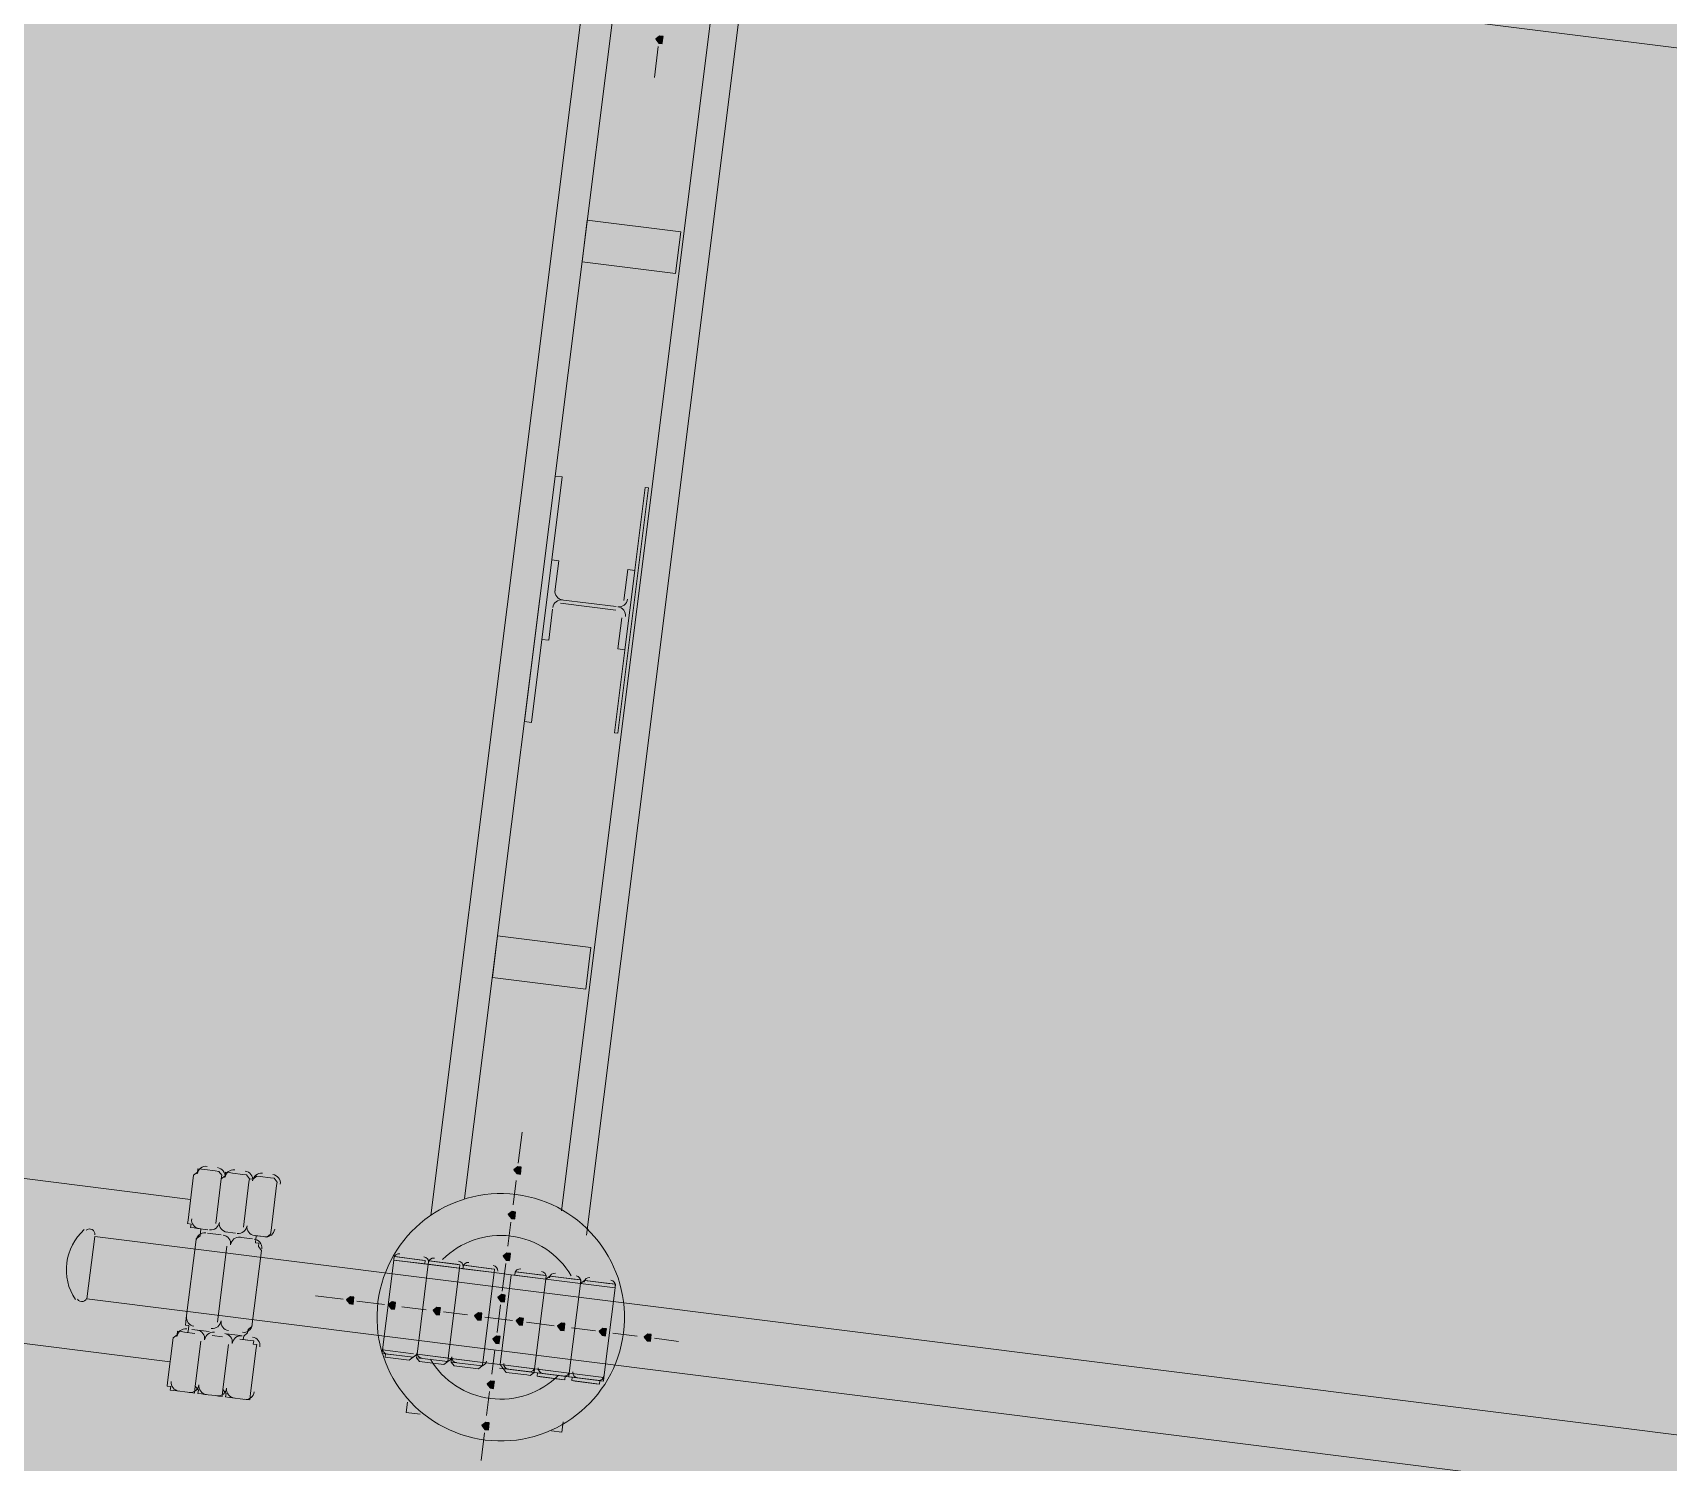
# Model space of a CAD drawing. Header units: metres. Extents: x -4 to 509425, y 7549 to 4732445.
# Drawn here: x 475974.693 to 475978.666, y 4719750.157 to 4719753.631 of the extents above; entities that cross this region are included whole.
import ezdxf

# ---------------------------------------------------------------- set-up
doc = ezdxf.new("R2010")
doc.units = ezdxf.units.M
doc.header["$LTSCALE"] = 0.01
doc.header["$MEASUREMENT"] = 0
doc.layers.get('0').update_dxf_attribs({"lineweight": 0})
doc.layers.add('_SUBESTACIÓN', color=1, linetype='Continuous')
doc.layers.add('SUBESTACION LA VID', color=253, linetype='Continuous')

# ---------------------------------------------------------------- blocks, each defined once
blk = doc.blocks.new('A$Cfff6051d')
at = {"layer": 'SUBESTACION LA VID', "transparency": 33554687}
h = blk.add_hatch(color=256, dxfattribs=at)
h.dxf.hatch_style = 2
h.paths.add_polyline_path([(475976.2231, 4719753.6132), (475976.2242, 4719753.6216), (475976.2158, 4719753.6226), (475976.2063, 4719753.6153), (475976.2136, 4719753.6058), (475976.222, 4719753.6048)])
h = blk.add_hatch(color=256, dxfattribs=at)
h.dxf.hatch_style = 2
h.paths.add_polyline_path([(475975.8787, 4719750.8663), (475975.8798, 4719750.8747), (475975.8714, 4719750.8757), (475975.8619, 4719750.8684), (475975.8693, 4719750.8589), (475975.8777, 4719750.8579)])
h = blk.add_hatch(color=256, dxfattribs=at)
h.dxf.hatch_style = 2
h.paths.add_polyline_path([(475975.865, 4719750.7571), (475975.8661, 4719750.7655), (475975.8577, 4719750.7665), (475975.8482, 4719750.7592), (475975.8556, 4719750.7497), (475975.864, 4719750.7487)])
h = blk.add_hatch(color=256, dxfattribs=at)
h.dxf.hatch_style = 2
h.paths.add_polyline_path([(475975.8524, 4719750.6563), (475975.8534, 4719750.6647), (475975.845, 4719750.6657), (475975.8356, 4719750.6584), (475975.8429, 4719750.6489), (475975.8513, 4719750.6479)])
h = blk.add_hatch(color=256, dxfattribs=at)
h.dxf.hatch_style = 2
h.paths.add_polyline_path([(475975.8398, 4719750.5555), (475975.8408, 4719750.5639), (475975.8324, 4719750.5649), (475975.823, 4719750.5576), (475975.8303, 4719750.5481), (475975.8387, 4719750.5471)])
h = blk.add_hatch(color=256, dxfattribs=at)
h.dxf.hatch_style = 2
h.paths.add_polyline_path([(475975.4722, 4719750.5503), (475975.4733, 4719750.5587), (475975.4649, 4719750.5598), (475975.4554, 4719750.5524), (475975.4628, 4719750.543), (475975.4712, 4719750.5419)])
h = blk.add_hatch(color=256, dxfattribs=at)
h.dxf.hatch_style = 2
h.paths.add_polyline_path([(475975.573, 4719750.5377), (475975.5741, 4719750.5461), (475975.5657, 4719750.5472), (475975.5562, 4719750.5398), (475975.5636, 4719750.5304), (475975.572, 4719750.5293)])
h = blk.add_hatch(color=256, dxfattribs=at)
h.dxf.hatch_style = 2
h.paths.add_polyline_path([(475975.6822, 4719750.524), (475975.6833, 4719750.5324), (475975.6749, 4719750.5335), (475975.6654, 4719750.5261), (475975.6728, 4719750.5167), (475975.6812, 4719750.5156)])
h = blk.add_hatch(color=256, dxfattribs=at)
h.dxf.hatch_style = 2
h.paths.add_polyline_path([(475975.783, 4719750.5114), (475975.7841, 4719750.5198), (475975.7757, 4719750.5208), (475975.7662, 4719750.5135), (475975.7736, 4719750.504), (475975.782, 4719750.503)])
h = blk.add_hatch(color=256, dxfattribs=at)
h.dxf.hatch_style = 2
h.paths.add_polyline_path([(475975.8838, 4719750.4987), (475975.8849, 4719750.5071), (475975.8765, 4719750.5082), (475975.867, 4719750.5008), (475975.8744, 4719750.4914), (475975.8828, 4719750.4903)])
h = blk.add_hatch(color=256, dxfattribs=at)
h.dxf.hatch_style = 2
h.paths.add_polyline_path([(475975.9846, 4719750.4861), (475975.9857, 4719750.4945), (475975.9773, 4719750.4955), (475975.9678, 4719750.4882), (475975.9752, 4719750.4787), (475975.9836, 4719750.4777)])
h = blk.add_hatch(color=256, dxfattribs=at)
h.dxf.hatch_style = 2
h.paths.add_polyline_path([(475975.8271, 4719750.4546), (475975.8282, 4719750.463), (475975.8198, 4719750.4641), (475975.8103, 4719750.4568), (475975.8177, 4719750.4473), (475975.8261, 4719750.4462)])
h = blk.add_hatch(color=256, dxfattribs=at)
h.dxf.hatch_style = 2
h.paths.add_polyline_path([(475976.0854, 4719750.4735), (475976.0865, 4719750.4819), (475976.0781, 4719750.4829), (475976.0686, 4719750.4756), (475976.076, 4719750.4661), (475976.0844, 4719750.4651)])
h = blk.add_hatch(color=256, dxfattribs=at)
h.dxf.hatch_style = 2
h.paths.add_polyline_path([(475976.1947, 4719750.4598), (475976.1957, 4719750.4682), (475976.1873, 4719750.4692), (475976.1779, 4719750.4619), (475976.1852, 4719750.4524), (475976.1936, 4719750.4514)])
h = blk.add_hatch(color=256, dxfattribs=at)
h.dxf.hatch_style = 2
h.paths.add_polyline_path([(475975.8134, 4719750.3454), (475975.8145, 4719750.3538), (475975.8061, 4719750.3549), (475975.7966, 4719750.3476), (475975.804, 4719750.3381), (475975.8124, 4719750.337)])
h = blk.add_hatch(color=256, dxfattribs=at)
h.dxf.hatch_style = 2
h.paths.add_polyline_path([(475975.8008, 4719750.2446), (475975.8018, 4719750.253), (475975.7934, 4719750.2541), (475975.784, 4719750.2467), (475975.7913, 4719750.2373), (475975.7997, 4719750.2362)])
at = {"layer": 'SUBESTACION LA VID', "lineweight": 15}
for p, q in [((476071.0063, 4719742.0204), (475975.2593, 4719754.0241)), ((475975.6603, 4719750.7571), (475976.0383, 4719753.7729)), ((475976.1087, 4719753.7214), (475975.7422, 4719750.7981)), ((475976.0383, 4719750.7097), (475976.4164, 4719753.7255)), ((475976.3439, 4719753.6919), (475975.9774, 4719750.7686)), ((475976.2126, 4719753.5974), (475976.2031, 4719753.5218)), ((475976.1092, 4719752.2281), (475975.9748, 4719752.245)), ((475975.9758, 4719752.2534), (475976.1102, 4719752.2365)), ((475972.8755, 4719751.0721), (475975.0764, 4719750.7962)), ((475975.8819, 4719750.9597), (475975.8724, 4719750.8841)), ((475975.0838, 4719750.855), (475975.0701, 4719750.7458)), ((475975.1363, 4719750.8655), (475975.1111, 4719750.8686)), ((475975.1373, 4719750.7374), (475975.151, 4719750.8466)), ((475975.151, 4719750.8466), (475975.1373, 4719750.7374)), ((475975.2035, 4719750.8571), (475975.1783, 4719750.8602)), ((475975.2707, 4719750.8486), (475975.2455, 4719750.8518)), ((475975.2045, 4719750.729), (475975.2182, 4719750.8382)), ((475975.2182, 4719750.8382), (475975.2045, 4719750.729)), ((475975.2717, 4719750.7205), (475975.2854, 4719750.8297)), ((475975.8672, 4719750.8421), (475975.8598, 4719750.7833)), ((475975.0932, 4719750.7258), (475975.1184, 4719750.7227)), ((475975.1016, 4719750.7248), (475975.0995, 4719750.708)), ((475975.8545, 4719750.7413), (475975.8472, 4719750.6825)), ((475974.8243, 4719750.5548), (475974.8433, 4719750.706)), ((476070.5903, 4719738.7022), (475974.8433, 4719750.706)), ((475975.0658, 4719750.5074), (475975.089, 4719750.6922)), ((475975.1174, 4719750.7143), (475975.151, 4719750.7101)), ((475975.1604, 4719750.7174), (475975.1856, 4719750.7143)), ((475975.193, 4719750.7048), (475975.2266, 4719750.7006)), ((475975.2276, 4719750.709), (475975.2528, 4719750.7058)), ((475975.236, 4719750.7079), (475975.2339, 4719750.6911)), ((475972.826, 4719750.6773), (475975.0269, 4719750.4014)), ((475975.1646, 4719750.6828), (475975.1414, 4719750.498)), ((475975.1414, 4719750.498), (475975.1646, 4719750.6828)), ((475975.2486, 4719750.6722), (475975.2254, 4719750.4874)), ((475975.5699, 4719750.649), (475975.5425, 4719750.4306)), ((475975.6382, 4719750.649), (475975.5794, 4719750.6564)), ((475975.7222, 4719750.6385), (475975.6634, 4719750.6458)), ((475975.6539, 4719750.6385), (475975.6265, 4719750.4201)), ((475975.6265, 4719750.4201), (475975.6539, 4719750.6385)), ((475975.7295, 4719750.629), (475975.7021, 4719750.4106)), ((475975.7021, 4719750.4106), (475975.7295, 4719750.629)), ((475975.8062, 4719750.6279), (475975.7474, 4719750.6353)), ((475975.7861, 4719750.4001), (475975.8135, 4719750.6185)), ((475975.8281, 4719750.3948), (475975.8555, 4719750.6132)), ((475975.8419, 4719750.6405), (475975.8335, 4719750.5733)), ((475975.8734, 4719750.6195), (475975.9238, 4719750.6132)), ((475975.9574, 4719750.609), (475976.0078, 4719750.6026)), ((475975.9395, 4719750.6027), (475975.9121, 4719750.3843)), ((475975.9121, 4719750.3843), (475975.9395, 4719750.6027)), ((475976.0235, 4719750.5921), (475975.9962, 4719750.3737)), ((475975.9962, 4719750.3737), (475976.0235, 4719750.5921)), ((475976.0414, 4719750.5984), (475976.0918, 4719750.5921)), ((475976.1075, 4719750.5816), (475976.0802, 4719750.3632)), ((476070.5713, 4719738.551), (475974.8243, 4719750.5548)), ((475975.447, 4719750.5535), (475975.3798, 4719750.5619)), ((475975.5478, 4719750.5409), (475975.4806, 4719750.5493)), ((475975.6486, 4719750.5282), (475975.5898, 4719750.5356)), ((475975.8292, 4719750.5397), (475975.8208, 4719750.4725)), ((475975.7494, 4719750.5156), (475975.6906, 4719750.523)), ((475975.8586, 4719750.5019), (475975.7914, 4719750.5103)), ((475975.9594, 4719750.4893), (475975.8922, 4719750.4977)), ((475975.0206, 4719750.351), (475975.0343, 4719750.4602)), ((475975.0616, 4719750.4738), (475975.0868, 4719750.4707)), ((475975.07, 4719750.4728), (475975.0711, 4719750.4812)), ((475975.1215, 4719750.4749), (475975.0795, 4719750.4801)), ((475975.1015, 4719750.4518), (475975.0878, 4719750.3426)), ((475975.0878, 4719750.3426), (475975.1015, 4719750.4518)), ((475975.1288, 4719750.4654), (475975.154, 4719750.4622)), ((475975.1971, 4719750.4654), (475975.1635, 4719750.4696)), ((475975.196, 4719750.457), (475975.2212, 4719750.4538)), ((475975.2044, 4719750.4559), (475975.2055, 4719750.4643)), ((475976.0602, 4719750.4766), (475976.0014, 4719750.484)), ((475976.1611, 4719750.464), (475976.1022, 4719750.4713)), ((475976.2619, 4719750.4513), (475976.2031, 4719750.4587)), ((475975.1687, 4719750.4433), (475975.155, 4719750.3341)), ((475975.155, 4719750.3341), (475975.1687, 4719750.4433)), ((475975.2359, 4719750.4349), (475975.2222, 4719750.3257)), ((475975.5488, 4719750.4127), (475975.6076, 4719750.4054)), ((475975.8156, 4719750.4305), (475975.8082, 4719750.3717)), ((475975.6328, 4719750.4022), (475975.6916, 4719750.3948)), ((475975.7168, 4719750.3917), (475975.7756, 4719750.3843)), ((475975.8932, 4719750.3696), (475975.8428, 4719750.3759)), ((475975.0689, 4719750.3279), (475975.0437, 4719750.331)), ((475975.8029, 4719750.3297), (475975.7955, 4719750.2709)), ((475975.9772, 4719750.359), (475975.9268, 4719750.3654)), ((475976.0612, 4719750.3485), (475976.0108, 4719750.3548)), ((475975.1361, 4719750.3194), (475975.1109, 4719750.3226)), ((475975.2033, 4719750.311), (475975.1781, 4719750.3142)), ((475975.7903, 4719750.2289), (475975.7819, 4719750.1617))]:
    blk.add_line(p, q, dxfattribs=at)
at = {"layer": 'SUBESTACION LA VID', "lineweight": 0}
for p, q in [((475975.5699, 4719750.649), (475975.6455, 4719750.6395)), ((475975.571, 4719750.6574), (475975.6466, 4719750.6479)), ((475975.571, 4719750.6574), (475975.6466, 4719750.6479)), ((475975.571, 4719750.6574), (475975.6466, 4719750.6479)), ((475975.571, 4719750.6574), (475975.6382, 4719750.649)), ((475975.5794, 4719750.6564), (475975.6382, 4719750.649)), ((475975.5794, 4719750.6564), (475975.6382, 4719750.649)), ((475975.5794, 4719750.6564), (475975.6382, 4719750.649)), ((475975.655, 4719750.6469), (475975.7306, 4719750.6374)), ((475975.655, 4719750.6469), (475975.7306, 4719750.6374)), ((475975.655, 4719750.6469), (475975.7306, 4719750.6374)), ((475975.655, 4719750.6469), (475975.7306, 4719750.6374)), ((475975.6634, 4719750.6458), (475975.7306, 4719750.6374)), ((475975.6634, 4719750.6458), (475975.7222, 4719750.6385)), ((475975.6634, 4719750.6458), (475975.7222, 4719750.6385)), ((475975.6539, 4719750.6385), (475975.7295, 4719750.629)), ((475975.7295, 4719750.629), (475975.8135, 4719750.6185)), ((475975.7379, 4719750.6279), (475975.8135, 4719750.6185)), ((475975.7379, 4719750.6279), (475975.8135, 4719750.6185)), ((475975.7379, 4719750.6279), (475975.8135, 4719750.6185)), ((475975.739, 4719750.6363), (475975.8146, 4719750.6269)), ((475975.739, 4719750.6363), (475975.8146, 4719750.6269)), ((475975.739, 4719750.6363), (475975.8146, 4719750.6269)), ((475975.739, 4719750.6363), (475975.8062, 4719750.6279)), ((475975.739, 4719750.6363), (475975.8062, 4719750.6279)), ((475975.7474, 4719750.6353), (475975.8062, 4719750.6279)), ((475975.7474, 4719750.6353), (475975.8062, 4719750.6279)), ((475975.8639, 4719750.6121), (475975.9395, 4719750.6027)), ((475975.865, 4719750.6205), (475975.9406, 4719750.6111)), ((475975.865, 4719750.6205), (475975.9406, 4719750.6111)), ((475975.865, 4719750.6205), (475975.9406, 4719750.6111)), ((475975.865, 4719750.6205), (475975.9322, 4719750.6121)), ((475975.865, 4719750.6205), (475975.9322, 4719750.6121)), ((475975.8734, 4719750.6195), (475975.9322, 4719750.6121)), ((475975.8734, 4719750.6195), (475975.9322, 4719750.6121)), ((475975.949, 4719750.61), (475976.0246, 4719750.6005)), ((475975.949, 4719750.61), (475976.0246, 4719750.6005)), ((475975.949, 4719750.61), (475976.0162, 4719750.6016)), ((475975.949, 4719750.61), (475976.0162, 4719750.6016)), ((475975.949, 4719750.61), (475976.0162, 4719750.6016)), ((475975.949, 4719750.61), (475976.0162, 4719750.6016)), ((475975.9574, 4719750.609), (475976.0162, 4719750.6016)), ((475975.9574, 4719750.609), (475976.0162, 4719750.6016)), ((475975.9395, 4719750.6027), (475976.0235, 4719750.5921)), ((475975.9395, 4719750.6027), (475976.0235, 4719750.5921)), ((475976.0235, 4719750.5921), (475976.1075, 4719750.5816)), ((475976.0235, 4719750.5921), (475976.1075, 4719750.5816)), ((475976.033, 4719750.5995), (475976.1086, 4719750.59)), ((475976.033, 4719750.5995), (475976.1002, 4719750.5911)), ((475976.033, 4719750.5995), (475976.1002, 4719750.5911)), ((475976.0414, 4719750.5984), (475976.1002, 4719750.5911)), ((475976.0414, 4719750.5984), (475976.1002, 4719750.5911)), ((475975.6171, 4719750.4127), (475975.5415, 4719750.4222)), ((475975.6171, 4719750.4127), (475975.5415, 4719750.4222)), ((475975.6181, 4719750.4211), (475975.5425, 4719750.4306)), ((475975.6171, 4719750.4127), (475975.5499, 4719750.4211)), ((475975.7011, 4719750.4022), (475975.6255, 4719750.4117)), ((475975.7011, 4719750.4022), (475975.6255, 4719750.4117)), ((475975.7011, 4719750.4022), (475975.6255, 4719750.4117)), ((475975.7011, 4719750.4022), (475975.6255, 4719750.4117)), ((475975.7011, 4719750.4022), (475975.6255, 4719750.4117)), ((475975.7011, 4719750.4022), (475975.6255, 4719750.4117)), ((475975.7021, 4719750.4106), (475975.6265, 4719750.4201)), ((475975.7861, 4719750.4001), (475975.7021, 4719750.4106)), ((475975.6916, 4719750.3948), (475975.6328, 4719750.4022)), ((475975.6916, 4719750.3948), (475975.6328, 4719750.4022)), ((475975.7851, 4719750.3917), (475975.7095, 4719750.4011)), ((475975.7851, 4719750.3917), (475975.7095, 4719750.4011)), ((475975.7851, 4719750.3917), (475975.7095, 4719750.4011)), ((475975.7851, 4719750.3917), (475975.7095, 4719750.4011)), ((475975.7851, 4719750.3917), (475975.7095, 4719750.4011)), ((475975.7851, 4719750.3917), (475975.7095, 4719750.4011)), ((475975.7851, 4719750.3917), (475975.7095, 4719750.4011)), ((475975.9111, 4719750.3759), (475975.8271, 4719750.3864)), ((475975.9027, 4719750.3769), (475975.8355, 4719750.3853)), ((475975.9111, 4719750.3759), (475975.8355, 4719750.3853)), ((475975.8932, 4719750.3696), (475975.8428, 4719750.3759)), ((475975.9951, 4719750.3653), (475975.9111, 4719750.3759)), ((475975.9856, 4719750.358), (475975.9184, 4719750.3664)), ((475975.9951, 4719750.3653), (475975.9195, 4719750.3748)), ((475975.9951, 4719750.3653), (475975.9195, 4719750.3748)), ((475975.9951, 4719750.3653), (475975.9195, 4719750.3748)), ((475975.9856, 4719750.358), (475975.9268, 4719750.3654)), ((475976.0791, 4719750.3548), (475975.9951, 4719750.3653)), ((475976.0696, 4719750.3475), (475976.0024, 4719750.3559)), ((475976.0707, 4719750.3559), (475976.0035, 4719750.3643)), ((475976.0707, 4719750.3559), (475976.0035, 4719750.3643)), ((475976.0791, 4719750.3548), (475976.0035, 4719750.3643)), ((475976.0791, 4719750.3548), (475976.0035, 4719750.3643)), ((475976.0696, 4719750.3475), (475976.0108, 4719750.3548))]:
    blk.add_line(p, q, dxfattribs=at)
at = {"layer": 'SUBESTACION LA VID', "lineweight": 15}
for points in [[(476071.0063, 4719742.0204), (476071.0252, 4719742.1716), (475975.2782, 4719754.1753), (475975.2593, 4719754.0241), (476071.0063, 4719742.0204)], [(475976.0276, 4719753.0746), (475976.0402, 4719753.1754), (475976.267, 4719753.1469), (475976.2544, 4719753.0461), (475976.0276, 4719753.0746)], [(475975.9791, 4719752.5516), (475975.9043, 4719751.9552), (475975.8875, 4719751.9573), (475975.9623, 4719752.5537), (475975.9791, 4719752.5516)], [(475976.1807, 4719752.5263), (475976.1059, 4719751.9299), (475976.1143, 4719751.9289), (475976.1891, 4719752.5253), (475976.1807, 4719752.5263)], [(475975.9296, 4719752.1568), (475975.9538, 4719752.35), (475975.9706, 4719752.3479), (475975.9611, 4719752.2723)], [(475976.1291, 4719752.2512), (475976.1386, 4719752.3268), (475976.1554, 4719752.3247), (475976.1312, 4719752.1315), (475976.1144, 4719752.1336), (475976.1239, 4719752.2092)], [(475975.9559, 4719752.2303), (475975.9464, 4719752.1547), (475975.9296, 4719752.1568)], [(475975.8096, 4719751.3357), (475975.8222, 4719751.4365), (475976.049, 4719751.408), (475976.0364, 4719751.3072), (475975.8096, 4719751.3357)], [(475975.0701, 4719750.7458), (475975.0838, 4719750.855), (475975.0933, 4719750.8624), (475975.0943, 4719750.8708), (475975.1027, 4719750.8697), (475975.1111, 4719750.8686), (475975.1363, 4719750.8655), (475975.1447, 4719750.8644), (475975.1521, 4719750.855), (475975.151, 4719750.8466), (475975.1605, 4719750.8539), (475975.1615, 4719750.8623), (475975.1699, 4719750.8613), (475975.1783, 4719750.8602), (475975.2035, 4719750.8571), (475975.2119, 4719750.856), (475975.2193, 4719750.8466), (475975.2182, 4719750.8382), (475975.2193, 4719750.8466), (475975.2277, 4719750.8455), (475975.2371, 4719750.8528), (475975.2455, 4719750.8518), (475975.2707, 4719750.8486), (475975.2791, 4719750.8476), (475975.2865, 4719750.8381), (475975.2854, 4719750.8297), (475975.2717, 4719750.7205), (475975.2707, 4719750.7121), (475975.2612, 4719750.7048), (475975.2528, 4719750.7058), (475975.236, 4719750.7079), (475975.2339, 4719750.6911), (475975.2423, 4719750.6901), (475975.2413, 4719750.6817), (475975.2486, 4719750.6722), (475975.2254, 4719750.4874), (475975.216, 4719750.4801), (475975.2149, 4719750.4717), (475975.2055, 4719750.4643), (475975.2044, 4719750.4559), (475975.2212, 4719750.4538), (475975.2296, 4719750.4528), (475975.2286, 4719750.4444), (475975.237, 4719750.4433), (475975.2359, 4719750.4349), (475975.2222, 4719750.3257), (475975.2212, 4719750.3173), (475975.2201, 4719750.3089), (475975.2117, 4719750.31), (475975.2033, 4719750.311), (475975.1781, 4719750.3142), (475975.1697, 4719750.3152), (475975.1613, 4719750.3163), (475975.1624, 4719750.3247), (475975.155, 4719750.3341), (475975.154, 4719750.3257), (475975.1529, 4719750.3173), (475975.1445, 4719750.3184), (475975.1361, 4719750.3194), (475975.1109, 4719750.3226), (475975.1025, 4719750.3237), (475975.0941, 4719750.3247), (475975.0952, 4719750.3331), (475975.0878, 4719750.3426), (475975.0868, 4719750.3342), (475975.0857, 4719750.3258), (475975.0773, 4719750.3268), (475975.0689, 4719750.3279), (475975.0437, 4719750.331), (475975.0353, 4719750.3321), (475975.0269, 4719750.3331), (475975.028, 4719750.3415), (475975.0196, 4719750.3426), (475975.0206, 4719750.351), (475975.0343, 4719750.4602), (475975.0438, 4719750.4675), (475975.0448, 4719750.4759), (475975.0532, 4719750.4749), (475975.0616, 4719750.4738), (475975.07, 4719750.4728), (475975.0711, 4719750.4812), (475975.0721, 4719750.4896), (475975.0637, 4719750.4906), (475975.0648, 4719750.499), (475975.0658, 4719750.5074), (475975.089, 4719750.6922), (475975.09, 4719750.7006), (475975.0995, 4719750.708), (475975.1016, 4719750.7248), (475975.0932, 4719750.7258), (475975.0848, 4719750.7269), (475975.0764, 4719750.7279), (475975.0775, 4719750.7363), (475975.0691, 4719750.7374), (475975.0701, 4719750.7458)], [(476070.5713, 4719738.551), (476070.5903, 4719738.7022), (475974.8433, 4719750.706), (475974.8243, 4719750.5548), (476070.5713, 4719738.551)], [(475975.6802, 4719750.6437), (475975.6634, 4719750.6458), (475975.655, 4719750.6469), (475975.6539, 4719750.6385), (475975.6455, 4719750.6395), (475975.6466, 4719750.6479), (475975.6382, 4719750.649), (475975.5794, 4719750.6564), (475975.571, 4719750.6574), (475975.5699, 4719750.649), (475975.5425, 4719750.4306), (475975.5415, 4719750.4222), (475975.5499, 4719750.4211), (475975.5488, 4719750.4127), (475975.6076, 4719750.4054), (475975.6171, 4719750.4127), (475975.6265, 4719750.4201), (475975.6255, 4719750.4117), (475975.6328, 4719750.4022), (475975.6916, 4719750.3948), (475975.7011, 4719750.4022), (475975.7021, 4719750.4106), (475975.7105, 4719750.4095), (475975.7095, 4719750.4011), (475975.7168, 4719750.3917), (475975.7756, 4719750.3843), (475975.7851, 4719750.3917), (475975.7861, 4719750.4001), (475975.8281, 4719750.3948), (475975.8355, 4719750.3853), (475975.8428, 4719750.3759), (475975.8932, 4719750.3696), (475975.9016, 4719750.3685), (475975.9111, 4719750.3759), (475975.9121, 4719750.3843), (475975.9111, 4719750.3759), (475975.9195, 4719750.3748), (475975.9184, 4719750.3664), (475975.9268, 4719750.3654), (475975.9772, 4719750.359), (475975.9856, 4719750.358), (475975.9867, 4719750.3664), (475975.9951, 4719750.3653), (475975.9962, 4719750.3737), (475975.9951, 4719750.3653), (475976.0035, 4719750.3643), (475976.0024, 4719750.3559), (475976.0108, 4719750.3548), (475976.0612, 4719750.3485), (475976.0696, 4719750.3475), (475976.0707, 4719750.3559), (475976.0791, 4719750.3548), (475976.0802, 4719750.3632), (475976.1075, 4719750.5816), (475976.1086, 4719750.59), (475976.1002, 4719750.5911), (475976.0918, 4719750.5921), (475976.0414, 4719750.5984), (475976.033, 4719750.5995), (475976.0235, 4719750.5921), (475976.0246, 4719750.6005), (475976.0162, 4719750.6016), (475976.0078, 4719750.6026), (475975.9574, 4719750.609), (475975.949, 4719750.61), (475975.9395, 4719750.6027), (475975.9406, 4719750.6111), (475975.9322, 4719750.6121), (475975.9238, 4719750.6132), (475975.8734, 4719750.6195), (475975.865, 4719750.6205), (475975.8639, 4719750.6121), (475975.8555, 4719750.6132), (475975.8135, 4719750.6185), (475975.8146, 4719750.6269), (475975.8062, 4719750.6279), (475975.7474, 4719750.6353), (475975.739, 4719750.6363), (475975.7379, 4719750.6279), (475975.7295, 4719750.629), (475975.7306, 4719750.6374), (475975.7222, 4719750.6385), (475975.6802, 4719750.6437)], [(475975.6338, 4719750.2741), (475975.6002, 4719750.2783), (475975.6034, 4719750.3035)], [(475975.953, 4719750.2341), (475975.9783, 4719750.2309), (475975.9814, 4719750.2561)]]:
    blk.add_lwpolyline(points, dxfattribs=at)
at = {"layer": 'SUBESTACION LA VID'}
for points in [[(475976.2231, 4719753.6132), (475976.2242, 4719753.6216), (475976.2158, 4719753.6226), (475976.2063, 4719753.6153), (475976.2136, 4719753.6058), (475976.222, 4719753.6048)], [(475975.8787, 4719750.8663), (475975.8798, 4719750.8747), (475975.8714, 4719750.8757), (475975.8619, 4719750.8684), (475975.8693, 4719750.8589), (475975.8777, 4719750.8579)], [(475975.865, 4719750.7571), (475975.8661, 4719750.7655), (475975.8577, 4719750.7665), (475975.8482, 4719750.7592), (475975.8556, 4719750.7497), (475975.864, 4719750.7487)], [(475975.8524, 4719750.6563), (475975.8534, 4719750.6647), (475975.845, 4719750.6657), (475975.8356, 4719750.6584), (475975.8429, 4719750.6489), (475975.8513, 4719750.6479)], [(475975.8398, 4719750.5555), (475975.8408, 4719750.5639), (475975.8324, 4719750.5649), (475975.823, 4719750.5576), (475975.8303, 4719750.5481), (475975.8387, 4719750.5471)], [(475975.4722, 4719750.5503), (475975.4733, 4719750.5587), (475975.4649, 4719750.5598), (475975.4554, 4719750.5524), (475975.4628, 4719750.543), (475975.4712, 4719750.5419)], [(475975.573, 4719750.5377), (475975.5741, 4719750.5461), (475975.5657, 4719750.5472), (475975.5562, 4719750.5398), (475975.5636, 4719750.5304), (475975.572, 4719750.5293)], [(475975.6822, 4719750.524), (475975.6833, 4719750.5324), (475975.6749, 4719750.5335), (475975.6654, 4719750.5261), (475975.6728, 4719750.5167), (475975.6812, 4719750.5156)], [(475975.783, 4719750.5114), (475975.7841, 4719750.5198), (475975.7757, 4719750.5208), (475975.7662, 4719750.5135), (475975.7736, 4719750.504), (475975.782, 4719750.503)], [(475975.8838, 4719750.4987), (475975.8849, 4719750.5071), (475975.8765, 4719750.5082), (475975.867, 4719750.5008), (475975.8744, 4719750.4914), (475975.8828, 4719750.4903)], [(475975.9846, 4719750.4861), (475975.9857, 4719750.4945), (475975.9773, 4719750.4955), (475975.9678, 4719750.4882), (475975.9752, 4719750.4787), (475975.9836, 4719750.4777)], [(475975.8271, 4719750.4546), (475975.8282, 4719750.463), (475975.8198, 4719750.4641), (475975.8103, 4719750.4568), (475975.8177, 4719750.4473), (475975.8261, 4719750.4462)], [(475976.0854, 4719750.4735), (475976.0865, 4719750.4819), (475976.0781, 4719750.4829), (475976.0686, 4719750.4756), (475976.076, 4719750.4661), (475976.0844, 4719750.4651)], [(475976.1947, 4719750.4598), (475976.1957, 4719750.4682), (475976.1873, 4719750.4692), (475976.1779, 4719750.4619), (475976.1852, 4719750.4524), (475976.1936, 4719750.4514)], [(475975.8134, 4719750.3454), (475975.8145, 4719750.3538), (475975.8061, 4719750.3549), (475975.7966, 4719750.3476), (475975.804, 4719750.3381), (475975.8124, 4719750.337)], [(475975.8008, 4719750.2446), (475975.8018, 4719750.253), (475975.7934, 4719750.2541), (475975.784, 4719750.2467), (475975.7913, 4719750.2373), (475975.7997, 4719750.2362)]]:
    blk.add_lwpolyline(points, close=True, dxfattribs=at)
at = {"layer": 'SUBESTACION LA VID', "lineweight": 0}
for points in [[(475976.2231, 4719753.6132), (475976.2242, 4719753.6216), (475976.2158, 4719753.6226), (475976.2063, 4719753.6153), (475976.2136, 4719753.6058), (475976.222, 4719753.6048)], [(475975.8787, 4719750.8663), (475975.8798, 4719750.8747), (475975.8714, 4719750.8757), (475975.8619, 4719750.8684), (475975.8693, 4719750.8589), (475975.8777, 4719750.8579)], [(475975.865, 4719750.7571), (475975.8661, 4719750.7655), (475975.8577, 4719750.7665), (475975.8482, 4719750.7592), (475975.8556, 4719750.7497), (475975.864, 4719750.7487)], [(475975.8524, 4719750.6563), (475975.8534, 4719750.6647), (475975.845, 4719750.6657), (475975.8356, 4719750.6584), (475975.8429, 4719750.6489), (475975.8513, 4719750.6479)], [(475975.8398, 4719750.5555), (475975.8408, 4719750.5639), (475975.8324, 4719750.5649), (475975.823, 4719750.5576), (475975.8303, 4719750.5481), (475975.8387, 4719750.5471)], [(475975.4722, 4719750.5503), (475975.4733, 4719750.5587), (475975.4649, 4719750.5598), (475975.4554, 4719750.5524), (475975.4628, 4719750.543), (475975.4712, 4719750.5419)], [(475975.573, 4719750.5377), (475975.5741, 4719750.5461), (475975.5657, 4719750.5472), (475975.5562, 4719750.5398), (475975.5636, 4719750.5304), (475975.572, 4719750.5293)], [(475975.6822, 4719750.524), (475975.6833, 4719750.5324), (475975.6749, 4719750.5335), (475975.6654, 4719750.5261), (475975.6728, 4719750.5167), (475975.6812, 4719750.5156)], [(475975.783, 4719750.5114), (475975.7841, 4719750.5198), (475975.7757, 4719750.5208), (475975.7662, 4719750.5135), (475975.7736, 4719750.504), (475975.782, 4719750.503)], [(475975.8838, 4719750.4987), (475975.8849, 4719750.5071), (475975.8765, 4719750.5082), (475975.867, 4719750.5008), (475975.8744, 4719750.4914), (475975.8828, 4719750.4903)], [(475975.9846, 4719750.4861), (475975.9857, 4719750.4945), (475975.9773, 4719750.4955), (475975.9678, 4719750.4882), (475975.9752, 4719750.4787), (475975.9836, 4719750.4777)], [(475975.8271, 4719750.4546), (475975.8282, 4719750.463), (475975.8198, 4719750.4641), (475975.8103, 4719750.4568), (475975.8177, 4719750.4473), (475975.8261, 4719750.4462)], [(475976.0854, 4719750.4735), (475976.0865, 4719750.4819), (475976.0781, 4719750.4829), (475976.0686, 4719750.4756), (475976.076, 4719750.4661), (475976.0844, 4719750.4651)], [(475976.1947, 4719750.4598), (475976.1957, 4719750.4682), (475976.1873, 4719750.4692), (475976.1779, 4719750.4619), (475976.1852, 4719750.4524), (475976.1936, 4719750.4514)], [(475975.8134, 4719750.3454), (475975.8145, 4719750.3538), (475975.8061, 4719750.3549), (475975.7966, 4719750.3476), (475975.804, 4719750.3381), (475975.8124, 4719750.337)], [(475975.8008, 4719750.2446), (475975.8018, 4719750.253), (475975.7934, 4719750.2541), (475975.784, 4719750.2467), (475975.7913, 4719750.2373), (475975.7997, 4719750.2362)]]:
    blk.add_lwpolyline(points, close=True, dxfattribs=at)
for points in [[(475975.8135, 4719750.6185), (475975.5699, 4719750.649), (475975.7295, 4719750.629)], [(475975.7295, 4719750.629), (475975.6539, 4719750.6385), (475975.5699, 4719750.649)], [(475975.5699, 4719750.649), (475975.6455, 4719750.6395), (475975.5699, 4719750.649)], [(475975.6634, 4719750.6458), (475975.7222, 4719750.6385), (475975.6634, 4719750.6458)], [(475975.6539, 4719750.6385), (475975.7295, 4719750.629), (475975.6539, 4719750.6385)], [(475976.0235, 4719750.5921), (475975.9395, 4719750.6027), (475975.8555, 4719750.6132), (475975.9395, 4719750.6027)], [(475975.8555, 4719750.6132), (475975.9395, 4719750.6027), (475976.0235, 4719750.5921)], [(475976.0235, 4719750.5921), (475976.1075, 4719750.5816), (475976.0235, 4719750.5921)], [(475976.033, 4719750.5995), (475976.1002, 4719750.5911), (475976.033, 4719750.5995)], [(475975.6171, 4719750.4127), (475975.5415, 4719750.4222), (475975.6171, 4719750.4127)], [(475975.6171, 4719750.4127), (475975.5415, 4719750.4222), (475975.6171, 4719750.4127)], [(475975.6076, 4719750.4054), (475975.5488, 4719750.4127), (475975.6076, 4719750.4054)], [(475975.7861, 4719750.4001), (475975.6265, 4719750.4201), (475975.7021, 4719750.4106)], [(475975.7756, 4719750.3843), (475975.7168, 4719750.3917), (475975.7756, 4719750.3843)], [(475975.8281, 4719750.3948), (475975.9121, 4719750.3843), (475975.9962, 4719750.3737)], [(475976.0802, 4719750.3632), (475975.8281, 4719750.3948), (475975.9121, 4719750.3843)], [(475975.9111, 4719750.3759), (475975.8355, 4719750.3853), (475975.9111, 4719750.3759)], [(475975.9121, 4719750.3843), (475976.0802, 4719750.3632), (475975.9962, 4719750.3737)], [(475975.9867, 4719750.3664), (475975.9195, 4719750.3748), (475975.9867, 4719750.3664)]]:
    blk.add_lwpolyline(points, dxfattribs=at)
at = {"layer": 'SUBESTACION LA VID', "lineweight": 15}
for points in [[(475975.9617, 4719752.2765), (475975.9602, 4719752.2649), (475975.9684, 4719752.2543), (475975.98, 4719752.2529)], [(475975.98, 4719752.2529), (475975.9684, 4719752.2543), (475975.9579, 4719752.2461), (475975.9564, 4719752.2345)], [(475976.1144, 4719752.236), (475976.126, 4719752.2346), (475976.1366, 4719752.2428), (475976.1381, 4719752.2544)], [(475976.1328, 4719752.2124), (475976.1343, 4719752.224), (475976.126, 4719752.2346), (475976.1144, 4719752.236)], [(475975.1164, 4719750.8765), (475975.1048, 4719750.878), (475975.0942, 4719750.8697), (475975.0927, 4719750.8582)], [(475975.1599, 4719750.8497), (475975.1614, 4719750.8613), (475975.1532, 4719750.8719), (475975.1416, 4719750.8734)], [(475975.1836, 4719750.8681), (475975.172, 4719750.8695), (475975.1614, 4719750.8613), (475975.1599, 4719750.8497)], [(475975.2271, 4719750.8413), (475975.2286, 4719750.8529), (475975.2204, 4719750.8635), (475975.2088, 4719750.8649)], [(475975.2508, 4719750.8597), (475975.2392, 4719750.8611), (475975.2286, 4719750.8529), (475975.2271, 4719750.8413)], [(475975.2943, 4719750.8329), (475975.2958, 4719750.8445), (475975.2876, 4719750.8551), (475975.276, 4719750.8565)], [(475975.079, 4719750.7489), (475975.0776, 4719750.7373), (475975.0858, 4719750.7268), (475975.0974, 4719750.7253)], [(475975.1226, 4719750.7222), (475975.1342, 4719750.7207), (475975.1448, 4719750.7289), (475975.1462, 4719750.7405)], [(475975.1462, 4719750.7405), (475975.1448, 4719750.7289), (475975.153, 4719750.7183), (475975.1646, 4719750.7169)], [(475975.1898, 4719750.7137), (475975.2014, 4719750.7123), (475975.212, 4719750.7205), (475975.2134, 4719750.7321)], [(475975.2134, 4719750.7321), (475975.212, 4719750.7205), (475975.2202, 4719750.7099), (475975.2318, 4719750.7085)], [(475975.257, 4719750.7053), (475975.2686, 4719750.7038), (475975.2792, 4719750.7121), (475975.2806, 4719750.7237)], [(475974.8179, 4719750.7231), (475974.7695, 4719750.6795), (475974.7604, 4719750.607), (475974.7965, 4719750.5529)], [(475975.1132, 4719750.7148), (475975.1016, 4719750.7163), (475975.091, 4719750.7081), (475975.0895, 4719750.6965)], [(475975.1735, 4719750.6858), (475975.175, 4719750.6974), (475975.1668, 4719750.708), (475975.1552, 4719750.7095)], [(475975.1972, 4719750.7043), (475975.1856, 4719750.7058), (475975.175, 4719750.6976), (475975.1735, 4719750.686)], [(475975.2491, 4719750.6763), (475975.2506, 4719750.6879), (475975.2424, 4719750.6986), (475975.2308, 4719750.7)], [(475975.5846, 4719750.6642), (475975.5777, 4719750.6651), (475975.5713, 4719750.6602), (475975.5704, 4719750.6532)], [(475975.6544, 4719750.6427), (475975.6553, 4719750.6496), (475975.6504, 4719750.656), (475975.6434, 4719750.6569)], [(475975.6686, 4719750.6537), (475975.6617, 4719750.6546), (475975.6553, 4719750.6496), (475975.6544, 4719750.6427)], [(475975.7384, 4719750.6321), (475975.7393, 4719750.6391), (475975.7344, 4719750.6455), (475975.7274, 4719750.6463)], [(475975.7526, 4719750.6432), (475975.7457, 4719750.644), (475975.7393, 4719750.6391), (475975.7384, 4719750.6321)], [(475975.8225, 4719750.6216), (475975.8233, 4719750.6286), (475975.8184, 4719750.6349), (475975.8114, 4719750.6358)], [(475975.8786, 4719750.6274), (475975.8717, 4719750.6282), (475975.8653, 4719750.6233), (475975.8645, 4719750.6163)], [(475975.9401, 4719750.6069), (475975.9409, 4719750.6138), (475975.936, 4719750.6202), (475975.929, 4719750.621)], [(475975.9626, 4719750.6168), (475975.9557, 4719750.6177), (475975.9493, 4719750.6128), (475975.9485, 4719750.6058)], [(475976.0241, 4719750.5963), (475976.0249, 4719750.6033), (475976.02, 4719750.6096), (475976.013, 4719750.6105)], [(475976.0466, 4719750.6063), (475976.0397, 4719750.6072), (475976.0333, 4719750.6022), (475976.0325, 4719750.5953)], [(475976.1081, 4719750.5858), (475976.1089, 4719750.5928), (475976.104, 4719750.5991), (475976.097, 4719750.6)], [(475975.0664, 4719750.5117), (475975.0649, 4719750.5001), (475975.073, 4719750.4895), (475975.0846, 4719750.488)], [(475975.1266, 4719750.4827), (475975.1382, 4719750.4812), (475975.1488, 4719750.4894), (475975.1503, 4719750.501)], [(475975.1504, 4719750.5012), (475975.1489, 4719750.4896), (475975.157, 4719750.479), (475975.1686, 4719750.4775)], [(475975.2022, 4719750.4733), (475975.2138, 4719750.4718), (475975.2244, 4719750.4799), (475975.2259, 4719750.4915)], [(475975.0669, 4719750.4817), (475975.0553, 4719750.4832), (475975.0447, 4719750.4749), (475975.0432, 4719750.4633)], [(475975.1104, 4719750.4549), (475975.1119, 4719750.4665), (475975.1037, 4719750.4771), (475975.0921, 4719750.4785)], [(475975.1341, 4719750.4733), (475975.1225, 4719750.4747), (475975.1119, 4719750.4665), (475975.1104, 4719750.4549)], [(475975.1776, 4719750.4465), (475975.1791, 4719750.4581), (475975.1709, 4719750.4687), (475975.1593, 4719750.4701)], [(475975.2013, 4719750.4649), (475975.1897, 4719750.4663), (475975.1791, 4719750.4581), (475975.1776, 4719750.4465)], [(475975.2448, 4719750.4381), (475975.2463, 4719750.4497), (475975.2381, 4719750.4602), (475975.2265, 4719750.4617)], [(475975.5431, 4719750.4348), (475975.5422, 4719750.4278), (475975.5471, 4719750.4215), (475975.5541, 4719750.4206)], [(475975.6129, 4719750.4132), (475975.6198, 4719750.4124), (475975.6262, 4719750.4173), (475975.6271, 4719750.4243)], [(475975.6271, 4719750.4243), (475975.6262, 4719750.4173), (475975.6311, 4719750.411), (475975.6381, 4719750.4101)], [(475975.6969, 4719750.4027), (475975.7038, 4719750.4018), (475975.7102, 4719750.4068), (475975.7111, 4719750.4137)], [(475975.7111, 4719750.4137), (475975.7102, 4719750.4068), (475975.7151, 4719750.4004), (475975.7221, 4719750.3996)], [(475975.7809, 4719750.3922), (475975.7879, 4719750.3913), (475975.7942, 4719750.3962), (475975.7951, 4719750.4032)], [(475975.8371, 4719750.3979), (475975.8362, 4719750.391), (475975.8411, 4719750.3846), (475975.8481, 4719750.3838)], [(475975.8985, 4719750.3774), (475975.9055, 4719750.3766), (475975.9118, 4719750.3815), (475975.9127, 4719750.3885)], [(475975.9211, 4719750.3874), (475975.9202, 4719750.3804), (475975.9251, 4719750.3741), (475975.9321, 4719750.3732)], [(475975.9825, 4719750.3669), (475975.9895, 4719750.366), (475975.9958, 4719750.371), (475975.9967, 4719750.3779)], [(475976.0051, 4719750.3769), (475976.0042, 4719750.3699), (475976.0091, 4719750.3636), (475976.0161, 4719750.3627)], [(475976.0665, 4719750.3564), (475976.0735, 4719750.3555), (475976.0798, 4719750.3604), (475976.0807, 4719750.3674)], [(475975.0295, 4719750.3541), (475975.0281, 4719750.3425), (475975.0363, 4719750.332), (475975.0479, 4719750.3305)], [(475975.0731, 4719750.3273), (475975.0847, 4719750.3259), (475975.0953, 4719750.3341), (475975.0967, 4719750.3457)], [(475975.0967, 4719750.3457), (475975.0953, 4719750.3341), (475975.1035, 4719750.3235), (475975.1151, 4719750.3221)], [(475975.1403, 4719750.3189), (475975.1519, 4719750.3175), (475975.1625, 4719750.3257), (475975.1639, 4719750.3373)], [(475975.1639, 4719750.3373), (475975.1625, 4719750.3257), (475975.1707, 4719750.3151), (475975.1823, 4719750.3136)], [(475975.2075, 4719750.3105), (475975.2191, 4719750.309), (475975.2297, 4719750.3173), (475975.2311, 4719750.3289)]]:
    blk.add_open_spline(points, degree=3, dxfattribs=at)
for points, knots in [([(475975.5316, 4719750.5472), (475975.5109, 4719750.3825), (475975.6277, 4719750.2322), (475975.7924, 4719750.2116), (475975.9571, 4719750.1909), (475976.1073, 4719750.3077), (475976.128, 4719750.4724), (475976.1486, 4719750.6371), (475976.0318, 4719750.7873), (475975.8671, 4719750.808), (475975.7025, 4719750.8286), (475975.5522, 4719750.7119), (475975.5316, 4719750.5472)], [0, 0, 0, 0, 1, 1, 1, 2, 2, 2, 3, 3, 3, 4, 4, 4, 4]), ([(475974.8438, 4719750.7102), (475974.8445, 4719750.7154), (475974.8418, 4719750.7206), (475974.8371, 4719750.723), (475974.8324, 4719750.7255), (475974.8266, 4719750.7247), (475974.8227, 4719750.7212)], [0, 0, 0, 0, 1, 1, 1, 2, 2, 2, 2]), ([(475976.0011, 4719750.6109), (475975.9698, 4719750.6639), (475975.9157, 4719750.6995), (475975.8545, 4719750.7072), (475975.7934, 4719750.7149), (475975.7321, 4719750.6937), (475975.6887, 4719750.65)], [0, 0, 0, 0, 1, 1, 1, 2, 2, 2, 2]), ([(475974.8017, 4719750.5535), (475974.8046, 4719750.5491), (475974.81, 4719750.547), (475974.8152, 4719750.5482), (475974.8203, 4719750.5494), (475974.8242, 4719750.5537), (475974.8248, 4719750.559)], [0, 0, 0, 0, 1, 1, 1, 2, 2, 2, 2]), ([(475975.6588, 4719750.4081), (475975.6901, 4719750.3553), (475975.7441, 4719750.32), (475975.805, 4719750.3124), (475975.8659, 4719750.3047), (475975.927, 4719750.3256), (475975.9704, 4719750.369)], [0, 0, 0, 0, 1, 1, 1, 2, 2, 2, 2])]:
    blk.add_open_spline(points, degree=3, knots=knots, dxfattribs=at)

msp = doc.modelspace()

# ---------------------------------------------------------------- hatches: boundary and pattern name
at = {"layer": '_SUBESTACIÓN', "transparency": 33554559}
h = msp.add_hatch(color=1, dxfattribs=at)
h.dxf.hatch_style = 1
h.paths.add_polyline_path([(475968.6399, 4719805.825), (476089.9386, 4719790.615), (476078.1686, 4719696.74), (475956.8686, 4719711.9502)])

# ---------------------------------------------------------------- block references
at = {"linetype": 'Continuous'}
msp.add_blockref('A$Cfff6051d', (0, 0), dxfattribs=at)

doc.saveas('drawing.dxf')
